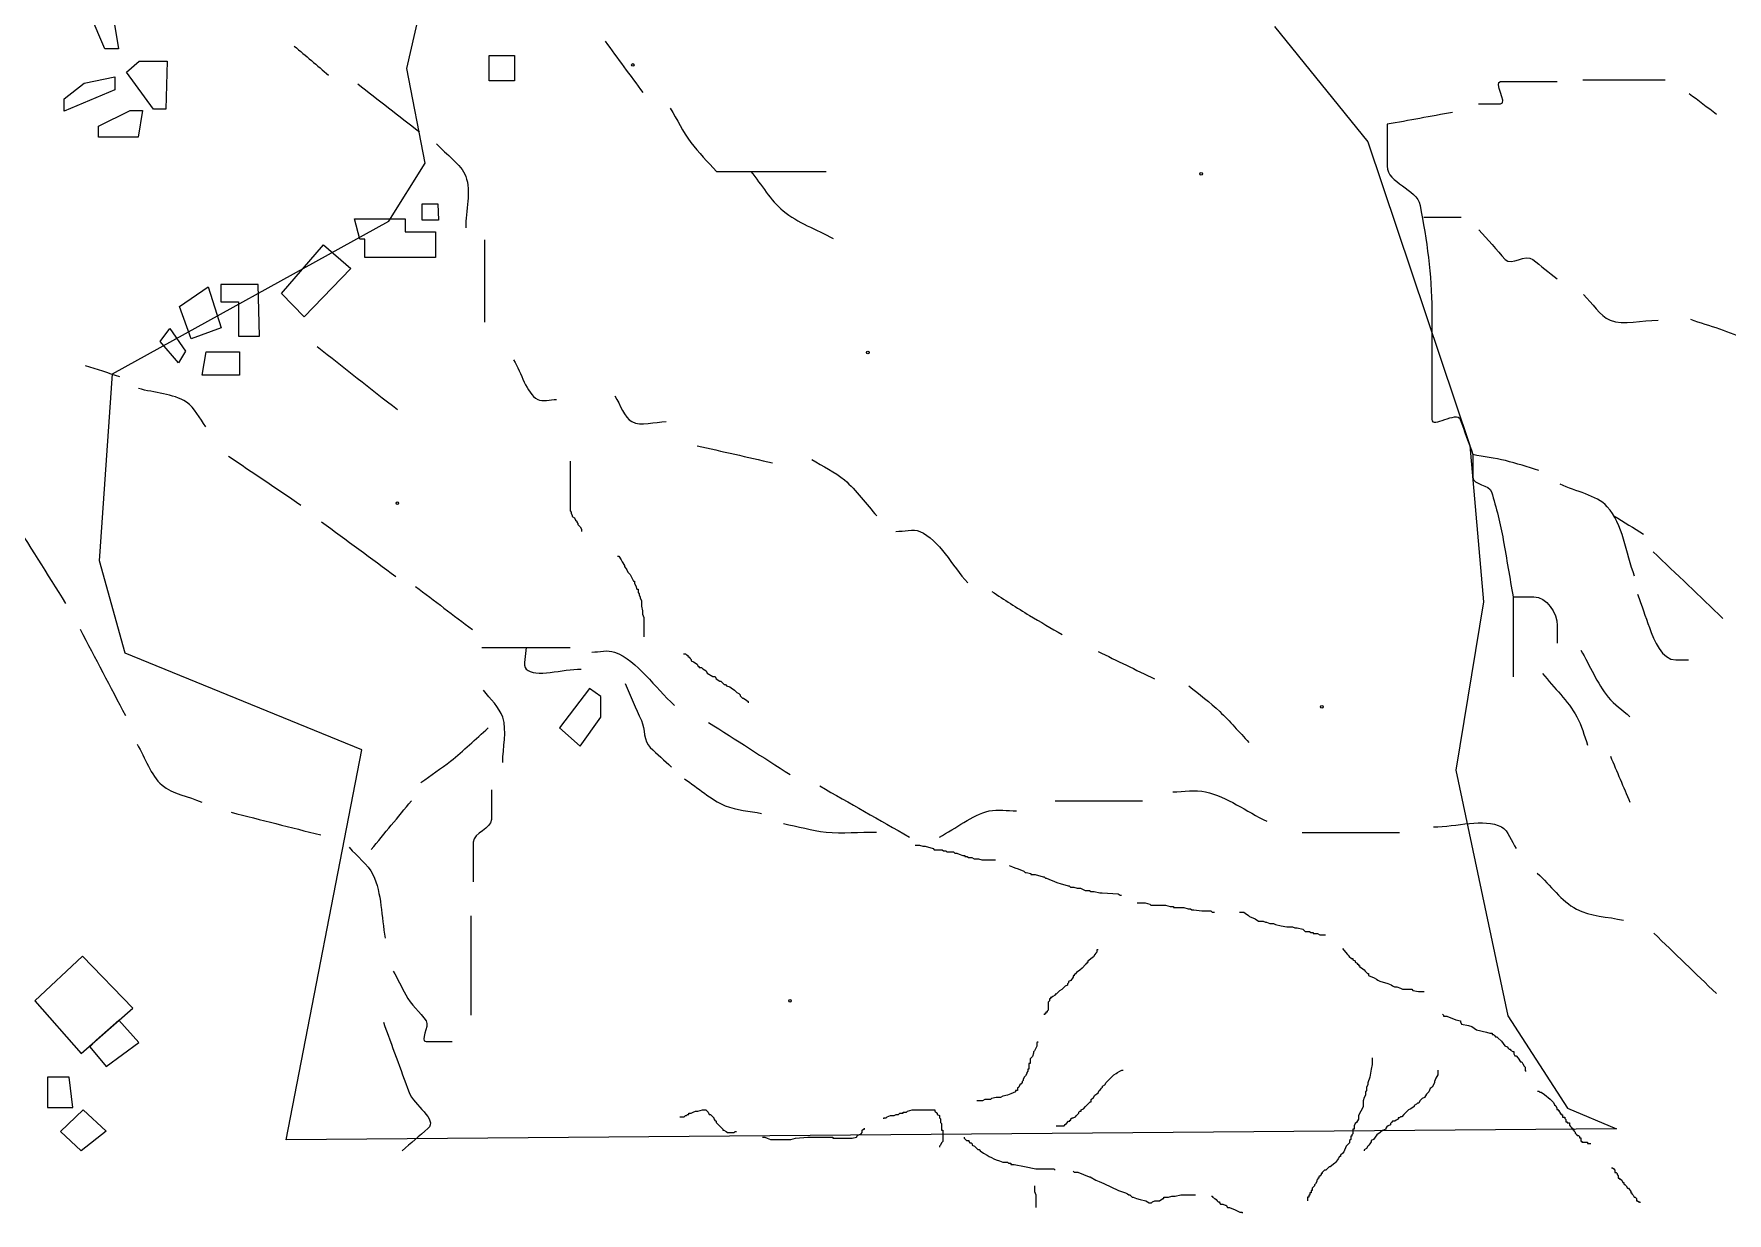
# Model space of a CAD drawing. Header units: metres. Extents: x 645999 to 650010, y 500996 to 503068.
# Drawn here: x 646440 to 647089, y 501005 to 501457 of the extents above; entities that cross this region are included whole.
import ezdxf

# ---------------------------------------------------------------- set-up
doc = ezdxf.new("R2010")
doc.units = ezdxf.units.M
doc.header["$MEASUREMENT"] = 0
for name, color, linetype, lineweight in [('bois', 7, 'Continuous', 0), ('faubourg', 7, 'Continuous', 0), ('olivier', 7, 'Continuous', 0), ('ruisseau temporaire', 7, 'Continuous', 0), ('santier-layon', 7, 'Continuous', 0)]:
    doc.layers.add(name, color=color, linetype=linetype, lineweight=lineweight)

# ---------------------------------------------------------------- blocks, each defined once
blk = doc.blocks.new('SC8430')
at = {"color": 0, "linetype": 'ByBlock', "lineweight": -2}
blk.add_circle((0, 0), 0.5, dxfattribs=at)
blk = doc.blocks.new('OLIVIE')
at = {"layer": 'olivier', "color": 7, "linetype": 'Continuous', "lineweight": 0}
blk.add_blockref('SC8430', (0, -19.44), dxfattribs=at)
blk = doc.blocks.new('SC7275')
at = {"layer": 'ruisseau temporaire', "color": 4, "linetype": 'Continuous', "lineweight": 0}
for points in [[(-46.35, 36.25), (-50.72, 37.63), (-55.1, 39.01), (-59.48, 40.39)], [(-4.69, 5.82), (4.57, -0.44), (13.82, -6.7), (23.08, -12.96)], [(30.96, -19.35), (40.47, -26.36), (49.97, -33.37), (59.48, -40.39)]]:
    blk.add_open_spline(points, degree=3, dxfattribs=at)
blk.add_open_spline([(-13.32, 17.09), (-15.82, 20.22), (-17.65, 24.37), (-20.83, 26.49), (-25.88, 29.85), (-33.09, 29.99), (-39.22, 31.74)], degree=3, knots=[0, 0, 0, 0, 0.385975, 0.385975, 0.385975, 1, 1, 1, 1], dxfattribs=at)
blk = doc.blocks.new('SC7278')
at = {"layer": 'ruisseau temporaire', "color": 4, "linetype": 'Continuous', "lineweight": 0}
for points, knots in [([(-31.19, 24.98), (-28.57, 20.6), (-26.32, 15.94), (-23.31, 11.83), (-20.4, 7.84), (-16.75, 4.38), (-13.46, 0.66)], [0, 0, 0, 0, 0.507136, 0.507136, 0.507136, 1, 1, 1, 1]), ([(-0.33, 0.66), (3.83, -4.38), (7.21, -10.36), (12.15, -14.46), (17.63, -19.01), (24.85, -21.48), (31.19, -24.98)], [0, 0, 0, 0, 0.473981, 0.473981, 0.473981, 1, 1, 1, 1]), ([(-0.33, 0.66), (4.27, 0.66), (8.87, 0.66), (13.46, 0.66), (18.5, 0.66), (23.53, 0.66), (28.57, 0.66)], [0, 0, 0, 0, 0.477273, 0.477273, 0.477273, 1, 1, 1, 1])]:
    blk.add_open_spline(points, degree=3, knots=knots, dxfattribs=at)
blk.add_open_spline([(-13.46, 0.66), (-9.08, 0.66), (-4.71, 0.66), (-0.33, 0.66)], degree=3, dxfattribs=at)
blk = doc.blocks.new('SC7284')
at = {"layer": 'ruisseau temporaire', "color": 4, "linetype": 'Continuous', "lineweight": 0}
for points, knots in [([(-49.03, 129.27), (-46.19, 129.27), (-43.34, 129.27), (-40.49, 129.27), (-37.65, 129.27), (-43.34, 137.81), (-40.49, 137.81), (-33.27, 137.81), (-26.05, 137.81), (-18.82, 137.81)], [0, 0, 0, 0, 0.220287, 0.220287, 0.220287, 0.440809, 0.440809, 0.440809, 1, 1, 1, 1]), ([(-84, 121.39), (-84, 116.04), (-84, 110.7), (-84, 105.35), (-84, 98.81), (-72.6, 96.79), (-71.36, 90.33), (-68.8, 77.01), (-66.86, 63.61), (-66.86, 50.13), (-66.86, 42.49), (-66.86, 34.85), (-66.86, 27.21), (-66.86, 23.21), (-66.86, 19.2), (-66.86, 15.19)], [0, 0, 0, 0, 0.144395, 0.144395, 0.144395, 0.321213, 0.321213, 0.321213, 0.685417, 0.685417, 0.685417, 0.891756, 0.891756, 0.891756, 1, 1, 1, 1]), ([(-48.84, 80.9), (-45.47, 77.14), (-42.09, 73.39), (-38.71, 69.63), (-36.37, 67.02), (-30.94, 71.82), (-28.2, 69.63), (-25.08, 67.12), (-21.95, 64.62), (-18.82, 62.12)], [0, 0, 0, 0, 0.402183, 0.402183, 0.402183, 0.68103, 0.68103, 0.68103, 1, 1, 1, 1]), ([(-8.69, 56.1), (-5.31, 52.85), (-2.59, 47.97), (1.44, 46.34), (6.71, 44.21), (13.7, 46.34), (19.83, 46.34)], [0, 0, 0, 0, 0.433543, 0.433543, 0.433543, 1, 1, 1, 1]), ([(32.22, 46.71), (39.47, 43.96), (47.39, 42.33), (53.98, 38.45), (58.43, 35.83), (61.99, 31.69), (65.99, 28.3)], [0, 0, 0, 0, 0.596957, 0.596957, 0.596957, 1, 1, 1, 1]), ([(-66.86, 15.19), (-66.86, 12.89), (-66.86, 10.59), (-66.86, 8.29), (-66.86, 4.67), (-57.22, 11.7), (-55.99, 8.29), (-54.36, 3.79), (-52.73, -0.72), (-51.11, -5.23)], [0, 0, 0, 0, 0.214559, 0.214559, 0.214559, 0.552746, 0.552746, 0.552746, 1, 1, 1, 1]), ([(-51.11, -5.23), (-51.11, -8.11), (-51.11, -10.99), (-51.11, -13.87), (-51.11, -16.9), (-44.83, -16.6), (-43.98, -19.51), (-42.2, -25.56), (-40.55, -31.69), (-39.47, -37.91), (-38.22, -45.18), (-36.97, -52.44), (-35.72, -59.7)], [0, 0, 0, 0, 0.146974, 0.146974, 0.146974, 0.301562, 0.301562, 0.301562, 0.623914, 0.623914, 0.623914, 1, 1, 1, 1]), ([(-25.91, -11.28), (-30.16, -10.02), (-34.36, -8.55), (-38.67, -7.52), (-42.76, -6.54), (-46.96, -5.99), (-51.11, -5.23)], [0, 0, 0, 0, 0.51251, 0.51251, 0.51251, 1, 1, 1, 1]), ([(10.87, -51.85), (7.37, -42.96), (6.42, -31.69), (0.36, -25.18), (-3.86, -20.64), (-11.65, -19.42), (-17.65, -16.54)], [0, 0, 0, 0, 0.589315, 0.589315, 0.589315, 1, 1, 1, 1]), ([(-35.72, -59.7), (-33.08, -59.7), (-30.43, -59.7), (-27.78, -59.7), (-23.04, -59.7), (-18.78, -65.98), (-18.78, -70.73), (-18.78, -72.98), (-18.78, -75.24), (-18.78, -77.49)], [0, 0, 0, 0, 0.274371, 0.274371, 0.274371, 0.766313, 0.766313, 0.766313, 1, 1, 1, 1]), ([(12, -58.71), (13.5, -62.96), (15, -67.22), (16.5, -71.48), (18.28, -76.51), (21.3, -83.88), (26.63, -83.88), (28.26, -83.88), (29.89, -83.88), (31.51, -83.88)], [0, 0, 0, 0, 0.393327, 0.393327, 0.393327, 0.858318, 0.858318, 0.858318, 1, 1, 1, 1]), ([(-9.77, -80.12), (-6.27, -86.13), (-3.59, -92.8), (0.74, -98.15), (3.05, -101.01), (6.24, -103.16), (8.99, -105.66)], [0, 0, 0, 0, 0.651519, 0.651519, 0.651519, 1, 1, 1, 1]), ([(-24.4, -89.14), (-20.03, -94.64), (-14.71, -99.62), (-11.27, -105.66), (-9.37, -109), (-8.52, -112.93), (-7.14, -116.56)], [0, 0, 0, 0, 0.644405, 0.644405, 0.644405, 1, 1, 1, 1])]:
    blk.add_open_spline(points, degree=3, knots=knots, dxfattribs=at)
for points in [[(-8.97, 138.47), (1.54, 138.47), (12.04, 138.47), (22.55, 138.47)], [(31.75, 133.21), (35.25, 130.58), (38.75, 127.95), (42.25, 125.32)], [(-58.88, 125.98), (-67.26, 124.45), (-75.63, 122.92), (-84, 121.39)], [(-69.86, 85.78), (-65.11, 85.78), (-60.35, 85.78), (-55.6, 85.78)], [(71.24, 24.17), (75.5, 19.04), (79.75, 13.9), (84, 8.77)], [(2.95, -28.7), (6.71, -31.03), (10.48, -33.36), (14.25, -35.7)], [(18, -42.46), (26.88, -50.97), (35.76, -59.49), (44.65, -68)], [(-35.72, -59.7), (-35.72, -69.95), (-35.72, -80.2), (-35.72, -90.45)], [(51.78, -72.14), (60.41, -80.15), (69.04, -88.16), (77.67, -96.18)], [(1.56, -120.82), (4.06, -126.7), (6.56, -132.59), (9.07, -138.47)]]:
    blk.add_open_spline(points, degree=3, dxfattribs=at)

msp = doc.modelspace()

# ---------------------------------------------------------------- linework, layer by layer
at = {"layer": 'bois', "color": 7, "linetype": 'Continuous', "lineweight": 0, "flags": 128}
msp.add_lwpolyline([(646915.1, 501460.3), (646950.83, 501415.97), (646989.85, 501299.67), (646995.13, 501239.77), (646984.58, 501175.2), (647004.53, 501081.01), (647027.36, 501045.6), (647046.14, 501037.73), (646536.35, 501033.43), (646565.25, 501182.97), (646474.59, 501220.05), (646464.83, 501255.43), (646469.81, 501327.05), (646575.64, 501385.65), (646589.53, 501407.82), (646582.59, 501444.14), (646597.31, 501508.87)], dxfattribs=at)
at = {"layer": 'faubourg', "color": 7, "linetype": 'Continuous', "lineweight": 0, "flags": 128}
for points in [[(646470.6, 501440.95), (646470.6, 501435.98), (646451.23, 501427.78), (646451.23, 501432.5), (646458.93, 501438.47), (646470.6, 501440.95)], [(646475.07, 501442.69), (646480.04, 501446.92), (646490.71, 501446.92), (646490.22, 501428.53), (646485.5, 501428.53), (646475.07, 501442.69)], [(646464.39, 501422.06), (646476.56, 501428.03), (646481.28, 501428.03), (646479.54, 501417.84), (646464.39, 501417.84), (646464.39, 501422.06)], [(646562.49, 501386.49), (646581.93, 501386.49), (646581.93, 501381.52), (646593.56, 501381.52), (646593.56, 501371.72), (646566.46, 501371.72), (646566.46, 501378.68), (646564.55, 501378.68), (646562.49, 501386.49)], [(646511.3, 501361.38), (646511.3, 501354.67), (646518.01, 501354.67), (646518.01, 501341.5), (646526.03, 501341.5), (646525.53, 501361.38), (646511.3, 501361.38)], [(646656.9, 501195.47), (646656.9, 501203.4), (646652.49, 501206.45), (646641, 501191.39), (646648.94, 501184.43), (646656.9, 501195.47)], [(646461.12, 501069.19), (646467.37, 501061.66), (646479.85, 501070.75), (646472.19, 501079.41), (646463.53, 501071.75), (646461.12, 501069.19)]]:
    msp.add_lwpolyline(points, close=True, dxfattribs=at)
at = {"layer": 'faubourg', "color": 7, "linetype": 'Continuous', "lineweight": 0}
for points in [[(646461.17, 501464.82), (646469.89, 501464.82), (646472.09, 501451.64), (646466.88, 501451.64)], [(646614.14, 501449.17), (646623.87, 501449.17), (646623.87, 501439.44), (646614.14, 501439.44)], [(646588.46, 501392.31), (646594.41, 501392.31), (646594.7, 501386.06), (646588.46, 501386.06)], [(646534.47, 501357.9), (646550.61, 501376.55), (646561.11, 501367.5), (646543.16, 501348.96)], [(646495.49, 501352.93), (646506.41, 501360.39), (646511.38, 501344.73), (646499.96, 501340.51)], [(646488.04, 501339.51), (646491.76, 501344.48), (646497.72, 501335.78), (646494.99, 501331.31)], [(646505.67, 501335.53), (646518.41, 501335.53), (646518.41, 501326.59), (646504.18, 501326.59)], [(646458.29, 501103.84), (646439.98, 501086.8), (646457.72, 501066.63), (646477.58, 501083.96)], [(646444.88, 501057.57), (646444.88, 501045.92), (646454.53, 501045.92), (646453.11, 501057.57)], [(646449.84, 501036.69), (646458.5, 501044.93), (646467.3, 501036.83), (646457.79, 501029.3)]]:
    msp.add_3dface(points, dxfattribs=at)
at = {"layer": 'ruisseau temporaire', "color": 7, "linetype": 'Continuous', "lineweight": 0, "flags": 128}
for points in [[(646645.08, 501293.69), (646645.08, 501293.25), (646645.08, 501292.82), (646645.08, 501292.38), (646645.08, 501291.95), (646645.08, 501289.78), (646645.08, 501288.47), (646645.08, 501286.73), (646645.08, 501284.99), (646645.08, 501283.69), (646645.08, 501283.25), (646645.08, 501282.38), (646645.08, 501281.95), (646645.08, 501280.64), (646645.08, 501279.77), (646645.08, 501278.9), (646645.08, 501278.47), (646645.08, 501278.03), (646645.08, 501277.6), (646645.08, 501277.16), (646645.08, 501276.29), (646645.08, 501275.42), (646645.08, 501274.99), (646645.08, 501274.55), (646645.51, 501274.12), (646645.51, 501273.68), (646645.95, 501272.81), (646645.95, 501272.38), (646646.82, 501271.94), (646647.25, 501271.07), (646647.69, 501270.64), (646647.69, 501270.2), (646648.12, 501269.77), (646648.12, 501269.33), (646648.56, 501268.9), (646648.99, 501268.46), (646649.43, 501267.59), (646649.43, 501267.16), (646649.43, 501266.72)], [(646663.33, 501257.15), (646663.76, 501257.15), (646664.63, 501255.85), (646665.07, 501254.98), (646665.94, 501253.67), (646665.94, 501253.24), (646666.81, 501251.93), (646667.24, 501251.06), (646668.11, 501250.19), (646668.98, 501248.45), (646669.41, 501247.58), (646669.85, 501247.58), (646669.85, 501246.71), (646670.28, 501245.84), (646670.72, 501244.54), (646671.15, 501244.54), (646671.15, 501243.23), (646671.59, 501242.8), (646671.59, 501242.36), (646672.02, 501241.49), (646672.02, 501241.06), (646672.45, 501240.19), (646672.45, 501239.75), (646672.45, 501238.01), (646672.89, 501236.27), (646672.89, 501234.97), (646673.32, 501233.66), (646673.32, 501232.36), (646673.32, 501231.05), (646673.32, 501230.62), (646673.32, 501229.31), (646673.32, 501228.88), (646673.32, 501228.01), (646673.32, 501227.14), (646673.32, 501226.7), (646673.32, 501226.27)], [(646688.53, 501219.74), (646688.97, 501219.74), (646689.4, 501219.74), (646689.83, 501219.31), (646690.27, 501219.31), (646690.27, 501218.87), (646690.7, 501218.44), (646691.14, 501218), (646691.57, 501217.57), (646691.57, 501217.13), (646692.44, 501216.7), (646693.75, 501215.83), (646694.18, 501214.96), (646694.61, 501214.96), (646694.61, 501214.53), (646695.05, 501214.53), (646695.48, 501214.53), (646695.92, 501214.09), (646697.22, 501213.22), (646697.66, 501212.35), (646699.83, 501211.05), (646700.7, 501211.05), (646701.13, 501210.18), (646702.44, 501209.31), (646702.87, 501209.31), (646703.74, 501208.44), (646704.17, 501208), (646704.61, 501208), (646705.04, 501207.57), (646706.35, 501207.13), (646706.78, 501206.7), (646708.08, 501205.83), (646708.95, 501204.96), (646709.82, 501204.52), (646710.26, 501204.09), (646710.26, 501203.65), (646711.13, 501202.78), (646711.56, 501202.78), (646712.86, 501201.91), (646713.3, 501201.48), (646713.3, 501201.04)], [(646777.31, 501146.45), (646777.74, 501146.45), (646778.18, 501146.45), (646778.61, 501146.45), (646779.05, 501146.45), (646780.35, 501146.01), (646781.22, 501146.01), (646784.26, 501145.14), (646784.69, 501144.71), (646785.13, 501144.71), (646785.56, 501144.71), (646786.43, 501144.71), (646787.3, 501144.71), (646787.74, 501144.71), (646788.17, 501144.27), (646788.61, 501144.27), (646789.04, 501144.27), (646789.47, 501143.84), (646790.34, 501143.84), (646790.78, 501143.84), (646791.65, 501143.84), (646792.08, 501143.84), (646792.52, 501143.4), (646792.95, 501143.4), (646793.38, 501143.4), (646794.25, 501142.97), (646795.56, 501142.53), (646795.99, 501142.53), (646796.43, 501142.53), (646796.43, 501142.1), (646797.3, 501142.1), (646797.73, 501141.66), (646798.16, 501141.66), (646799.03, 501141.66), (646799.9, 501141.23), (646801.21, 501141.23), (646801.64, 501141.23), (646802.94, 501140.79), (646803.38, 501140.79), (646803.81, 501140.79), (646804.68, 501140.79), (646806.42, 501140.79), (646806.85, 501140.79), (646807.29, 501140.79), (646808.16, 501140.79)], [(646813.37, 501138.62), (646814.68, 501138.18), (646815.54, 501137.75), (646816.85, 501137.31), (646819.02, 501136.45), (646819.46, 501136.01), (646819.89, 501136.01), (646821.63, 501135.58), (646821.63, 501135.14), (646822.06, 501135.14), (646822.5, 501135.14), (646823.37, 501135.14), (646826.41, 501134.27), (646826.84, 501134.27), (646827.28, 501133.84), (646827.71, 501133.84), (646828.58, 501133.4), (646830.75, 501132.53), (646831.62, 501132.1), (646833.36, 501131.66), (646834.66, 501131.23), (646835.97, 501130.79), (646836.4, 501130.79), (646836.84, 501130.36), (646837.7, 501130.36), (646838.14, 501130.36), (646839.44, 501129.92), (646840.75, 501129.92), (646842.48, 501129.05), (646842.92, 501129.05), (646843.79, 501129.05), (646844.22, 501129.05), (646844.66, 501128.62), (646845.09, 501128.62), (646845.53, 501128.62), (646845.96, 501128.62), (646848.13, 501128.18), (646849, 501128.18), (646855.09, 501127.75), (646855.95, 501127.31), (646856.39, 501127.31)], [(646862.47, 501124.27), (646862.91, 501124.27), (646863.78, 501124.27), (646864.21, 501124.27), (646864.64, 501124.27), (646865.51, 501124.27), (646867.25, 501123.83), (646867.69, 501123.4), (646868.12, 501123.4), (646869.42, 501123.4), (646869.86, 501123.4), (646870.73, 501123.4), (646873.33, 501123.4), (646875.07, 501122.96), (646875.94, 501122.96), (646876.38, 501122.96), (646876.38, 501122.53), (646876.81, 501122.53), (646878.11, 501122.53), (646879.42, 501122.53), (646879.85, 501122.53), (646880.29, 501122.53), (646882.02, 501122.09), (646882.89, 501122.09), (646883.33, 501121.66), (646883.76, 501121.66), (646884.2, 501121.66), (646887.24, 501121.22), (646887.67, 501121.22), (646888.54, 501121.22), (646890.71, 501121.22), (646891.15, 501120.79), (646892.02, 501120.79)], [(646901.58, 501120.79), (646902.01, 501120.79), (646902.45, 501120.79), (646902.88, 501120.79), (646903.32, 501120.79), (646903.75, 501120.35), (646905.05, 501119.48), (646905.49, 501119.05), (646907.66, 501118.18), (646908.96, 501117.31), (646910.7, 501117.31), (646911.57, 501116.87), (646912.01, 501116.87), (646913.31, 501116.44), (646914.61, 501116.44), (646915.48, 501116), (646917.65, 501115.57), (646919.83, 501115.13), (646920.26, 501115.13), (646920.7, 501115.13), (646921.13, 501115.13), (646922, 501115.13), (646922.87, 501114.7), (646923.3, 501114.7), (646923.74, 501114.7), (646925.91, 501114.26), (646926.78, 501113.39), (646928.08, 501113.39), (646928.52, 501113.39), (646928.95, 501112.96), (646929.39, 501112.96), (646929.82, 501112.96), (646929.82, 501112.52), (646930.69, 501112.52), (646931.56, 501112.52), (646932.43, 501112.09), (646932.86, 501112.09), (646933.3, 501112.09), (646934.17, 501112.09), (646934.6, 501112.09)], [(646847.46, 501106.3), (646847.03, 501106.3), (646847.03, 501105.43), (646846.59, 501105), (646846.16, 501104.56), (646845.72, 501103.69), (646843.55, 501101.95), (646843.55, 501101.52), (646843.12, 501101.52), (646843.12, 501101.08), (646842.68, 501100.65), (646841.38, 501099.34), (646840.51, 501098.47), (646839.21, 501097.6), (646838.77, 501097.17), (646838.34, 501096.73), (646838.34, 501096.3), (646837.9, 501096.3), (646837.9, 501095.86), (646837.03, 501094.56), (646836.16, 501094.12), (646836.16, 501093.69), (646835.73, 501093.25), (646835.73, 501092.82), (646834.86, 501092.38), (646833.56, 501091.08), (646832.69, 501090.64), (646832.25, 501090.21), (646831.38, 501089.34), (646830.95, 501089.34), (646830.95, 501088.9), (646830.08, 501088.47), (646829.65, 501088.03), (646829.21, 501088.03), (646829.21, 501087.6), (646828.78, 501087.6), (646828.78, 501087.16), (646828.78, 501086.73), (646828.34, 501086.29), (646828.34, 501085.86), (646828.34, 501084.99), (646828.34, 501084.55), (646828.34, 501084.12), (646828.34, 501083.68), (646828.34, 501083.25), (646827.91, 501082.81), (646827.91, 501082.38), (646827.47, 501082.38), (646827.47, 501081.94), (646827.04, 501081.94), (646827.04, 501081.51), (646826.6, 501081.51)], [(646941.12, 501106.87), (646942.86, 501104.69), (646943.29, 501104.26), (646943.72, 501103.82), (646944.59, 501102.95), (646945.03, 501102.95), (646945.03, 501102.52), (646945.9, 501102.08), (646945.9, 501101.65), (646946.77, 501101.21), (646946.77, 501100.78), (646947.2, 501100.78), (646947.2, 501100.34), (646947.64, 501100.34), (646947.64, 501099.91), (646948.94, 501099.04), (646949.37, 501098.6), (646949.81, 501098.17), (646950.24, 501097.73), (646950.68, 501097.3), (646951.11, 501097.3), (646951.11, 501096.43), (646953.28, 501095.56), (646954.15, 501095.12), (646954.59, 501094.69), (646955.46, 501094.25), (646958.5, 501093.38), (646959.8, 501092.95), (646960.24, 501092.51), (646961.1, 501092.08), (646961.54, 501092.08), (646961.97, 501092.08), (646963.28, 501091.64), (646964.15, 501091.21), (646964.58, 501091.21), (646965.02, 501091.21), (646966.75, 501091.21), (646967.62, 501091.21), (646968.06, 501090.77), (646970.23, 501090.34), (646971.53, 501090.34), (646972.4, 501090.34)], [(646979.38, 501081.72), (646979.82, 501081.29), (646979.82, 501080.85), (646980.68, 501080.85), (646981.12, 501080.85), (646984.6, 501079.55), (646986.33, 501079.11), (646986.33, 501078.68), (646986.77, 501077.81), (646989.38, 501077.37), (646990.68, 501076.94), (646992.42, 501075.63), (646996.33, 501074.76), (646997.63, 501074.33), (646998.5, 501074.33), (646998.5, 501073.89), (646998.93, 501073.89), (646999.37, 501073.46), (646999.8, 501073.02), (647000.24, 501073.02), (647000.67, 501072.59), (647001.98, 501071.28), (647003.28, 501069.54), (647004.15, 501069.11), (647004.58, 501068.67), (647005.02, 501068.24), (647005.45, 501068.24), (647005.45, 501067.8), (647006.32, 501067.37), (647006.76, 501067.37), (647006.76, 501066.93), (647006.76, 501066.5), (647007.19, 501065.63), (647007.62, 501065.63), (647008.49, 501064.76), (647009.36, 501063.45), (647009.8, 501063.45), (647010.23, 501062.58), (647010.67, 501061.71), (647011.1, 501061.28), (647011.1, 501060.84), (647011.1, 501059.97), (647011.53, 501059.97)], [(646824.43, 501071.07), (646824, 501070.64), (646824, 501070.2), (646824, 501069.33), (646823.13, 501067.59), (646822.69, 501067.16), (646822.69, 501066.72), (646822.26, 501065.42), (646821.82, 501064.98), (646821.39, 501064.55), (646821.39, 501063.68), (646821.39, 501063.24), (646821.39, 501062.81), (646820.96, 501062.81), (646820.96, 501062.37), (646820.96, 501061.94), (646820.96, 501061.5), (646820.96, 501061.07), (646820.96, 501060.63), (646820.52, 501060.63), (646820.52, 501060.2), (646820.52, 501059.76), (646820.09, 501059.33), (646820.09, 501058.89), (646819.65, 501058.02), (646819.22, 501057.59), (646818.78, 501056.72), (646818.78, 501056.28), (646818.35, 501055.85), (646818.35, 501055.41), (646817.91, 501054.98), (646817.48, 501054.54), (646817.05, 501053.67), (646816.61, 501053.24), (646816.61, 501052.37), (646815.74, 501052.37), (646815.74, 501051.93), (646814.87, 501051.5), (646814, 501051.06), (646812.7, 501050.63), (646810.96, 501050.19), (646810.09, 501049.76), (646808.36, 501049.76), (646806.62, 501049.32), (646806.18, 501048.89), (646805.31, 501048.89), (646804.88, 501048.89), (646804.01, 501048.89), (646803.14, 501048.45), (646802.71, 501048.45), (646801.84, 501048.45), (646801.4, 501048.45), (646800.97, 501048.45)], [(646952.5, 501064.95), (646952.5, 501064.52), (646952.5, 501063.21), (646952.5, 501062.78), (646952.5, 501062.34), (646952.07, 501060.6), (646951.63, 501057.56), (646950.77, 501055.38), (646950.77, 501054.51), (646950.33, 501053.64), (646950.33, 501053.21), (646950.33, 501052.34), (646949.9, 501051.9), (646949.9, 501050.6), (646949.46, 501049.73), (646949.03, 501048.42), (646949.03, 501047.99), (646949.03, 501047.12), (646949.03, 501046.25), (646948.59, 501045.38), (646948.16, 501044.51), (646947.29, 501042.77), (646947.29, 501041.47), (646946.42, 501040.16), (646945.99, 501039.73), (646945.55, 501038.86), (646945.55, 501038.42), (646945.55, 501037.99), (646945.55, 501037.55), (646945.12, 501037.55), (646945.12, 501036.68), (646945.12, 501035.81), (646944.68, 501035.38), (646944.68, 501034.94), (646944.25, 501034.94), (646944.25, 501034.51), (646944.25, 501034.07), (646944.25, 501033.64), (646943.81, 501033.2), (646943.81, 501032.33), (646942.94, 501031.46), (646942.51, 501031.03), (646941.64, 501028.85), (646941.21, 501028.42), (646940.34, 501027.55), (646940.34, 501027.11), (646939.9, 501027.11), (646939.47, 501026.24), (646938.6, 501024.94), (646938.16, 501024.5), (646936.43, 501023.2), (646935.99, 501023.2), (646934.69, 501021.89), (646934.25, 501021.89), (646933.38, 501021.02), (646933.38, 501020.59), (646932.95, 501020.59), (646932.95, 501020.15), (646932.52, 501019.72), (646932.08, 501019.28), (646932.08, 501018.85), (646931.65, 501018.85), (646931.65, 501018.41), (646931.21, 501017.98), (646931.21, 501017.54), (646930.78, 501016.67), (646930.34, 501016.24), (646930.34, 501015.8), (646929.91, 501015.37), (646929.47, 501014.93), (646929.47, 501014.5), (646929.47, 501014.06), (646929.04, 501014.06), (646929.04, 501013.63), (646929.04, 501013.19), (646928.61, 501013.19), (646928.61, 501012.76), (646928.61, 501012.32), (646928.17, 501012.32), (646928.17, 501011.89), (646928.17, 501011.45), (646927.74, 501011.45), (646927.74, 501011.02), (646927.74, 501010.58), (646927.74, 501010.15)], [(646831.38, 501038.88), (646831.82, 501038.88), (646833.12, 501038.88), (646833.56, 501038.88), (646833.99, 501038.88), (646834.43, 501038.88), (646834.86, 501039.32), (646835.29, 501039.75), (646836.16, 501040.62), (646836.6, 501040.62), (646836.6, 501041.06), (646837.03, 501041.06), (646837.03, 501041.49), (646837.47, 501041.93), (646837.9, 501041.93), (646838.77, 501042.36), (646839.21, 501042.8), (646840.07, 501043.67), (646840.07, 501044.1), (646840.51, 501044.54), (646840.94, 501044.54), (646840.94, 501044.97), (646841.81, 501045.41), (646842.68, 501046.28), (646843.55, 501047.15), (646844.42, 501048.02), (646844.85, 501048.02), (646844.85, 501048.89), (646845.72, 501049.76), (646846.16, 501050.63), (646847.03, 501051.06), (646847.46, 501051.5), (646847.9, 501052.37), (646848.33, 501052.8), (646848.76, 501053.24), (646849.2, 501053.67), (646849.2, 501054.11), (646850.07, 501054.54), (646850.5, 501055.41), (646852.67, 501057.59), (646853.54, 501058.46), (646854.41, 501058.89), (646854.85, 501059.33), (646855.72, 501059.76), (646856.59, 501060.2), (646857.02, 501060.2)], [(646977.7, 501060.17), (646977.7, 501059.73), (646977.7, 501059.3), (646977.7, 501058.86), (646977.7, 501058.43), (646976.84, 501057.12), (646976.4, 501055.82), (646976.4, 501055.38), (646975.53, 501053.64), (646974.66, 501053.21), (646974.23, 501051.9), (646973.36, 501051.03), (646972.49, 501049.73), (646971.62, 501049.29), (646970.75, 501048.42), (646970.32, 501047.55), (646969.88, 501047.55), (646969.45, 501047.12), (646968.58, 501046.68), (646968.58, 501046.25), (646967.28, 501045.38), (646966.41, 501044.94), (646965.54, 501044.07), (646964.67, 501043.21), (646963.8, 501042.34), (646963.37, 501042.34), (646962.93, 501041.9), (646962.5, 501041.9), (646962.5, 501041.47), (646961.63, 501041.03), (646961.19, 501040.6), (646960.32, 501040.6), (646959.89, 501040.16), (646959.46, 501039.73), (646959.46, 501039.29), (646958.59, 501038.86), (646958.15, 501038.42), (646957.72, 501037.99), (646957.72, 501037.55), (646956.41, 501037.12), (646955.54, 501036.25), (646954.24, 501035.38), (646952.94, 501033.64), (646952.07, 501033.2), (646952.07, 501032.77), (646951.63, 501031.9), (646951.2, 501031.46), (646950.77, 501031.03), (646950.33, 501030.16), (646949.46, 501029.72), (646949.46, 501029.29)], [(647015.88, 501052.14), (647016.31, 501052.14), (647016.75, 501051.71), (647017.18, 501051.71), (647018.49, 501050.84), (647020.66, 501049.1), (647021.09, 501048.66), (647021.53, 501048.23), (647021.96, 501047.79), (647022.4, 501046.92), (647022.83, 501046.49), (647023.27, 501045.62), (647023.27, 501045.18), (647023.7, 501045.18), (647023.7, 501044.75), (647024.14, 501044.75), (647024.14, 501044.31), (647024.57, 501043.88), (647024.57, 501043.44), (647025, 501043.44), (647025, 501043.01), (647025.44, 501043.01), (647025.44, 501042.57), (647025.44, 501042.14), (647025.87, 501042.14), (647026.31, 501042.14), (647026.31, 501041.7), (647026.74, 501041.27), (647026.74, 501040.4), (647027.18, 501040.4), (647027.18, 501039.96), (647028.05, 501039.96), (647028.05, 501039.09), (647028.48, 501038.66), (647028.92, 501038.22), (647029.35, 501037.79), (647029.35, 501037.35), (647029.78, 501037.35), (647029.78, 501036.92), (647030.22, 501036.48), (647030.22, 501036.05), (647030.65, 501035.61), (647031.09, 501035.18), (647031.52, 501035.18), (647031.96, 501034.74), (647031.96, 501034.31), (647032.39, 501034.31), (647032.39, 501033.87), (647032.39, 501033.44), (647032.39, 501033), (647032.83, 501033), (647032.83, 501032.57), (647033.26, 501032.57), (647033.69, 501032.57), (647034.13, 501032.57), (647034.56, 501032.57), (647035, 501032.57), (647035, 501032.13), (647035.43, 501032.13), (647035.87, 501032.13), (647036.3, 501032.13)], [(646687.13, 501042.36), (646687.56, 501042.36), (646688, 501042.36), (646688.43, 501042.36), (646688.87, 501042.36), (646689.3, 501042.8), (646689.73, 501042.8), (646690.17, 501043.23), (646690.6, 501043.23), (646690.6, 501043.67), (646691.47, 501043.67), (646692.34, 501044.1), (646693.21, 501044.54), (646693.65, 501044.54), (646694.08, 501044.54), (646695.82, 501044.97), (646696.69, 501044.97), (646697.12, 501044.97), (646697.99, 501044.1), (646698.42, 501043.23), (646698.86, 501043.23), (646699.29, 501042.8), (646700.16, 501041.93), (646700.16, 501041.49), (646700.6, 501041.06), (646701.03, 501040.62), (646701.03, 501040.19), (646701.47, 501039.75), (646702.34, 501038.88), (646702.77, 501038.45), (646703.2, 501038.01), (646703.64, 501037.58), (646703.64, 501037.14), (646704.07, 501037.14), (646704.94, 501036.71), (646705.38, 501036.27), (646705.81, 501036.27), (646706.25, 501036.27), (646706.68, 501036.27), (646707.11, 501036.27), (646707.55, 501036.27), (646707.98, 501036.27), (646708.42, 501036.71), (646708.85, 501036.71)], [(646765.34, 501041.49), (646765.34, 501041.93), (646765.77, 501041.93), (646766.21, 501041.93), (646766.64, 501042.36), (646767.95, 501042.8), (646768.38, 501042.8), (646768.81, 501042.8), (646769.25, 501042.8), (646770.12, 501043.23), (646770.55, 501043.23), (646770.99, 501043.23), (646771.42, 501043.67), (646772.73, 501043.67), (646772.73, 501044.1), (646773.59, 501044.1), (646774.03, 501044.1), (646774.46, 501044.54), (646776.2, 501044.97), (646776.64, 501044.97), (646777.51, 501044.97), (646779.24, 501044.97), (646779.68, 501044.97), (646780.11, 501044.97), (646780.55, 501044.97), (646781.42, 501044.97), (646783.59, 501044.97), (646784.46, 501044.97), (646784.89, 501044.97), (646784.89, 501044.54), (646785.76, 501043.67), (646785.76, 501043.23), (646786.63, 501042.8), (646786.63, 501042.36), (646786.63, 501041.93), (646787.06, 501041.49), (646787.06, 501041.06), (646787.06, 501040.62), (646787.06, 501040.19), (646787.5, 501039.75), (646787.5, 501039.32), (646787.5, 501038.88), (646787.5, 501038.45), (646787.5, 501038.01), (646787.5, 501037.58), (646787.5, 501037.14), (646787.93, 501037.14), (646787.93, 501036.71), (646787.93, 501036.27), (646787.93, 501035.84), (646787.93, 501035.4), (646787.93, 501034.97), (646787.93, 501034.53), (646787.93, 501034.1), (646787.93, 501033.66), (646787.93, 501033.23), (646787.93, 501032.79), (646787.5, 501032.36), (646787.06, 501031.49), (646786.63, 501031.05), (646786.63, 501030.62)], [(646718.85, 501034.53), (646719.72, 501034.53), (646720.58, 501034.1), (646721.89, 501033.66), (646722.76, 501033.66), (646723.63, 501033.66), (646724.06, 501033.66), (646724.93, 501033.66), (646725.8, 501033.66), (646728.41, 501033.66), (646729.71, 501033.66), (646731.45, 501034.1), (646736.23, 501034.53), (646736.66, 501034.53), (646737.1, 501034.53), (646737.53, 501034.53), (646738.83, 501034.53), (646739.7, 501034.53), (646743.61, 501034.53), (646744.05, 501034.53), (646744.92, 501034.53), (646745.79, 501034.53), (646745.79, 501034.1), (646746.22, 501034.1), (646746.66, 501034.1), (646747.09, 501034.1), (646747.96, 501034.1), (646749.7, 501034.1), (646750.13, 501034.1), (646752.3, 501034.1), (646752.74, 501034.1), (646753.17, 501034.1), (646754.91, 501034.53), (646755.35, 501035.4), (646755.78, 501035.4), (646756.65, 501035.84), (646757.08, 501036.27), (646757.08, 501036.71), (646757.08, 501037.14), (646757.52, 501037.58), (646757.95, 501037.58), (646757.95, 501038.01)], [(646796.19, 501034.53), (646796.19, 501034.1), (646797.06, 501033.23), (646797.93, 501033.23), (646797.93, 501032.79), (646798.36, 501032.36), (646798.8, 501032.36), (646799.23, 501031.92), (646799.23, 501031.49), (646800.1, 501031.05), (646800.53, 501030.62), (646801.4, 501029.75), (646801.84, 501029.75), (646802.27, 501029.31), (646803.58, 501028.44), (646804.88, 501027.57), (646805.75, 501027.14), (646806.62, 501026.7), (646807.49, 501026.27), (646808.36, 501025.83), (646809.66, 501025.4), (646810.96, 501024.96), (646812.7, 501024.96), (646813.13, 501024.53), (646813.57, 501024.53), (646814, 501024.53), (646814, 501024.09), (646815.31, 501024.09), (646819.22, 501023.22), (646823.56, 501022.35), (646825.3, 501022.35), (646826.17, 501022.35), (646826.6, 501022.35), (646827.47, 501022.35), (646828.34, 501022.35), (646829.21, 501022.35), (646830.51, 501022.35), (646830.95, 501021.92)], [(646837.9, 501021.48), (646838.34, 501021.05), (646838.77, 501021.05), (646839.21, 501021.05), (646839.64, 501021.05), (646841.81, 501020.18), (646843.98, 501019.31), (646844.42, 501019.31), (646846.59, 501018), (646847.9, 501017.57), (646849.63, 501016.7), (646855.28, 501014.09), (646857.89, 501013.22), (646858.76, 501012.78), (646859.19, 501012.35), (646859.63, 501012.35), (646860.5, 501011.48), (646860.93, 501011.48), (646862.23, 501011.04), (646863.54, 501010.61), (646865.71, 501010.17), (646867.01, 501009.3), (646867.88, 501009.3), (646868.32, 501009.74), (646869.19, 501010.17), (646869.62, 501010.17), (646870.06, 501010.17), (646870.92, 501010.17), (646872.23, 501011.04), (646872.66, 501011.04), (646872.66, 501011.48), (646873.1, 501011.48), (646873.53, 501011.48), (646873.97, 501011.48), (646874.4, 501011.48), (646875.7, 501011.91), (646877.01, 501011.91), (646879.18, 501012.35), (646879.61, 501012.35), (646880.05, 501012.35), (646881.35, 501012.35), (646881.79, 501012.35), (646882.66, 501012.35), (646883.96, 501012.35), (646884.39, 501012.35), (646884.83, 501012.35)], [(647044.18, 501022.76), (647044.62, 501022.76), (647045.05, 501022.33), (647045.49, 501021.89), (647045.49, 501021.46), (647045.49, 501021.02), (647045.92, 501021.02), (647046.36, 501020.59), (647046.36, 501020.15), (647046.79, 501019.72), (647046.79, 501018.85), (647047.23, 501018.85), (647047.23, 501018.41), (647047.66, 501018.41), (647048.09, 501017.98), (647048.53, 501017.11), (647048.96, 501017.11), (647048.96, 501016.67), (647049.4, 501016.24), (647049.83, 501015.8), (647050.27, 501014.93), (647050.7, 501014.93), (647051.57, 501013.63), (647051.57, 501013.19), (647052.01, 501013.19), (647052.01, 501012.76), (647052.44, 501012.32), (647052.87, 501011.45), (647053.31, 501011.45), (647053.74, 501011.02), (647053.74, 501010.58), (647053.74, 501010.15), (647054.18, 501010.15), (647054.61, 501009.71), (647055.05, 501009.71), (647055.05, 501009.28)], [(646823.13, 501015.83), (646823.13, 501014.96), (646823.13, 501014.09), (646823.13, 501013.65), (646823.56, 501012.35), (646823.56, 501011.48), (646823.56, 501009.3), (646823.56, 501008.87), (646823.56, 501008), (646823.56, 501007.56)], [(646890.91, 501011.91), (646891.35, 501011.91), (646891.35, 501011.48), (646892.22, 501011.04), (646892.65, 501010.61), (646893.08, 501010.17), (646893.52, 501009.74), (646893.95, 501009.74), (646893.95, 501009.3), (646894.39, 501008.87), (646894.82, 501008.87), (646895.26, 501008.87), (646896.13, 501008.43), (646896.56, 501008.43), (646896.99, 501007.56), (646897.43, 501007.56), (646897.86, 501007.56), (646900.04, 501006.69), (646901.77, 501005.82), (646902.64, 501005.82), (646902.64, 501005.39)]]:
    msp.add_lwpolyline(points, dxfattribs=at)
at = {"layer": 'ruisseau temporaire', "color": 7, "linetype": 'Continuous', "lineweight": 0}
for points in [[(646658.52, 501454.62), (646663.34, 501448.05), (646668.16, 501441.48), (646672.97, 501434.9)], [(646539.43, 501452.74), (646543.81, 501449.02), (646548.19, 501445.29), (646552.57, 501441.57)], [(646563.73, 501438.28), (646571.61, 501432.14), (646579.49, 501426.01), (646587.37, 501419.87)], [(646548.19, 501337.6), (646558.43, 501329.54), (646568.68, 501321.47), (646578.92, 501313.4)], [(646693.76, 501299.56), (646703.4, 501297.37), (646713.03, 501295.18), (646722.66, 501292.99)], [(646585.89, 501245.6), (646593.15, 501240.09), (646600.41, 501234.58), (646607.66, 501229.07)], [(646847.44, 501220.67), (646854.66, 501217.16), (646861.89, 501213.66), (646869.11, 501210.15)], [(646568.88, 501144.76), (646574.03, 501150.99), (646579.17, 501157.21), (646584.32, 501163.44)]]:
    msp.add_open_spline(points, degree=3, dxfattribs=at)
for points, knots in [([(646593.94, 501415.27), (646597.66, 501411.11), (646603.24, 501407.65), (646605.11, 501402.78), (646607.3, 501397.04), (646605.11, 501389.63), (646605.11, 501383.06)], [0, 0, 0, 0, 0.459294, 0.459294, 0.459294, 1, 1, 1, 1]), ([(646612.33, 501378.45), (646612.33, 501375.17), (646612.33, 501371.88), (646612.33, 501368.59), (646612.33, 501361.36), (646612.33, 501354.13), (646612.33, 501346.9)], [0, 0, 0, 0, 0.3125, 0.3125, 0.3125, 1, 1, 1, 1]), ([(646623.49, 501332.43), (646626.56, 501327.39), (646628.21, 501319.83), (646632.69, 501317.31), (646634.52, 501316.28), (646637.5, 501317.31), (646639.91, 501317.31)], [0, 0, 0, 0, 0.71012, 0.71012, 0.71012, 1, 1, 1, 1]), ([(646662.24, 501318.63), (646664.43, 501315.34), (646665.74, 501310.41), (646668.81, 501308.77), (646672.21, 501306.94), (646677.57, 501308.77), (646681.94, 501308.77)], [0, 0, 0, 0, 0.474252, 0.474252, 0.474252, 1, 1, 1, 1]), ([(646737.77, 501294.3), (646741.93, 501291.67), (646746.51, 501289.55), (646750.24, 501286.41), (646754.94, 501282.45), (646758.56, 501277.21), (646762.72, 501272.61)], [0, 0, 0, 0, 0.442368, 0.442368, 0.442368, 1, 1, 1, 1]), ([(646769.95, 501266.69), (646773.01, 501266.69), (646776.56, 501267.81), (646779.14, 501266.69), (646786.7, 501263.4), (646791.4, 501253.54), (646797.53, 501246.97)], [0, 0, 0, 0, 0.254268, 0.254268, 0.254268, 1, 1, 1, 1]), ([(646806.72, 501243.68), (646811.54, 501240.61), (646816.29, 501237.44), (646821.17, 501234.48), (646825.28, 501231.98), (646829.49, 501229.65), (646833.65, 501227.24)], [0, 0, 0, 0, 0.542923, 0.542923, 0.542923, 1, 1, 1, 1]), ([(646628.25, 501222.19), (646628.25, 501219.45), (646626.88, 501215.33), (646628.25, 501213.95), (646631.77, 501210.44), (646642.31, 501213.95), (646649.34, 501213.95)], [0, 0, 0, 0, 0.280969, 0.280969, 0.280969, 1, 1, 1, 1]), ([(646666.2, 501208.37), (646668.27, 501203.65), (646670.35, 501198.93), (646672.42, 501194.2), (646673.87, 501190.89), (646673.19, 501186.35), (646675.85, 501183.9), (646678.57, 501181.39), (646681.28, 501178.89), (646684, 501176.39)], [0, 0, 0, 0, 0.413524, 0.413524, 0.413524, 0.703774, 0.703774, 0.703774, 1, 1, 1, 1]), ([(646882.25, 501207.52), (646886.19, 501204.23), (646890.34, 501201.17), (646894.07, 501197.66), (646898.01, 501193.95), (646901.51, 501189.77), (646905.23, 501185.83)], [0, 0, 0, 0, 0.486189, 0.486189, 0.486189, 1, 1, 1, 1]), ([(646587.97, 501170.52), (646591.75, 501173.24), (646595.69, 501175.78), (646599.33, 501178.68), (646604.32, 501182.65), (646608.91, 501187.12), (646613.7, 501191.35)], [0, 0, 0, 0, 0.422106, 0.422106, 0.422106, 1, 1, 1, 1]), ([(646688.93, 501171.88), (646694.15, 501168.44), (646698.92, 501163.95), (646704.59, 501161.57), (646708.89, 501159.77), (646713.88, 501159.57), (646718.52, 501158.57)], [0, 0, 0, 0, 0.567911, 0.567911, 0.567911, 1, 1, 1, 1]), ([(646726.89, 501154.7), (646732.32, 501153.63), (646737.7, 501152.02), (646743.19, 501151.48), (646749.56, 501150.86), (646756.05, 501151.48), (646762.49, 501151.48)], [0, 0, 0, 0, 0.462588, 0.462588, 0.462588, 1, 1, 1, 1]), ([(646573.55, 501078.62), (646576.84, 501069.64), (646580.12, 501060.65), (646583.4, 501051.67), (646585.19, 501046.79), (646594.55, 501041.27), (646590.63, 501037.86), (646587.34, 501035.01), (646584.06, 501032.17), (646580.78, 501029.32)], [0, 0, 0, 0, 0.500653, 0.500653, 0.500653, 0.772483, 0.772483, 0.772483, 1, 1, 1, 1])]:
    msp.add_open_spline(points, degree=3, knots=knots, dxfattribs=at)
at = {"layer": 'santier-layon', "color": 7, "linetype": 'Continuous', "lineweight": 0}
for points in [[(646430.51, 501273), (646437.61, 501261.69), (646444.71, 501250.38), (646451.8, 501239.07)], [(646474.83, 501196.01), (646469.04, 501207.03), (646463.24, 501218.05), (646457.45, 501229.07)], [(646611.31, 501222.19), (646622.6, 501222.19), (646633.9, 501222.19), (646645.2, 501222.19)], [(646698.21, 501193.49), (646708.64, 501186.82), (646719.06, 501180.15), (646729.49, 501173.48)], [(646740.79, 501169.13), (646752.23, 501162.6), (646763.67, 501156.08), (646775.12, 501149.55)], [(646830.95, 501163.47), (646842.1, 501163.47), (646853.25, 501163.47), (646864.41, 501163.47)], [(646515.24, 501159.04), (646526.68, 501156.14), (646538.12, 501153.24), (646549.57, 501150.34)], [(646925.59, 501151.24), (646938.05, 501151.24), (646950.5, 501151.24), (646962.96, 501151.24)], [(646607.04, 501119.35), (646607.04, 501106.66), (646607.04, 501093.98), (646607.04, 501081.29)], [(647060.42, 501112.72), (647068.41, 501104.99), (647076.41, 501097.27), (647084.41, 501089.55)]]:
    msp.add_open_spline(points, degree=3, dxfattribs=at)
for points, knots in [([(646653.45, 501220.45), (646656.35, 501220.45), (646659.61, 501221.41), (646662.14, 501220.45), (646671.11, 501217.05), (646677.5, 501206.82), (646685.17, 501200.01)], [0, 0, 0, 0, 0.220092, 0.220092, 0.220092, 1, 1, 1, 1]), ([(646619.32, 501178.07), (646619.32, 501183.87), (646620.99, 501190.2), (646619.32, 501195.47), (646618.09, 501199.34), (646614.39, 501202.43), (646611.93, 501205.91)], [0, 0, 0, 0, 0.576365, 0.576365, 0.576365, 1, 1, 1, 1]), ([(646479.18, 501185.14), (646482.36, 501179.92), (646484.33, 501173.29), (646488.74, 501169.48), (646492.71, 501166.04), (646498.87, 501165.13), (646503.94, 501162.95)], [0, 0, 0, 0, 0.525761, 0.525761, 0.525761, 1, 1, 1, 1]), ([(646614.97, 501167.63), (646614.97, 501163.86), (646614.97, 501160.09), (646614.97, 501156.32), (646614.97, 501152.61), (646608.02, 501151.33), (646608.02, 501147.62), (646608.02, 501142.55), (646608.02, 501137.47), (646608.02, 501132.4)], [0, 0, 0, 0, 0.300224, 0.300224, 0.300224, 0.595852, 0.595852, 0.595852, 1, 1, 1, 1]), ([(646876.06, 501166.9), (646880.26, 501166.9), (646884.67, 501167.81), (646888.66, 501166.9), (646896.91, 501165.01), (646904.3, 501159.36), (646912.12, 501155.59)], [0, 0, 0, 0, 0.326043, 0.326043, 0.326043, 1, 1, 1, 1]), ([(646786.63, 501149.55), (646793, 501152.89), (646798.97, 501157.89), (646805.75, 501159.56), (646809.03, 501160.36), (646812.7, 501159.56), (646816.18, 501159.56)], [0, 0, 0, 0, 0.674179, 0.674179, 0.674179, 1, 1, 1, 1]), ([(646975.99, 501153.41), (646984.68, 501153.41), (646995.27, 501157), (647002.06, 501153.41), (647004.67, 501152.04), (647005.83, 501147.9), (647007.71, 501145.15)], [0, 0, 0, 0, 0.722557, 0.722557, 0.722557, 1, 1, 1, 1]), ([(646560.4, 501145.61), (646563.44, 501142.13), (646567.56, 501139.18), (646569.53, 501135.17), (646573.05, 501127.99), (646572.71, 501118.93), (646574.31, 501110.81)], [0, 0, 0, 0, 0.358381, 0.358381, 0.358381, 1, 1, 1, 1]), ([(647015.77, 501135.66), (647020.77, 501131.09), (647024.97, 501125.01), (647030.77, 501121.94), (647036.04, 501119.14), (647042.77, 501119.08), (647048.77, 501117.65)], [0, 0, 0, 0, 0.52356, 0.52356, 0.52356, 1, 1, 1, 1]), ([(646577.35, 501098.2), (646578.94, 501095.15), (646580.53, 501092.11), (646582.13, 501089.06), (646584.09, 501085.31), (646587.69, 501082.47), (646589.95, 501079.06), (646591.34, 501076.95), (646587.34, 501071.23), (646589.95, 501071.23), (646593.28, 501071.23), (646596.61, 501071.23), (646599.94, 501071.23)], [0, 0, 0, 0, 0.252486, 0.252486, 0.252486, 0.563491, 0.563491, 0.563491, 0.755244, 0.755244, 0.755244, 1, 1, 1, 1])]:
    msp.add_open_spline(points, degree=3, knots=knots, dxfattribs=at)

# ---------------------------------------------------------------- block references
at = {"layer": 'olivier', "color": 7, "linetype": 'Continuous', "lineweight": 0}
for p in [(646669.16, 501464.95), (646886.92, 501423.22), (646759.18, 501354.71), (646578.92, 501297), (646933.16, 501218.89), (646729.38, 501106.23)]:
    msp.add_blockref('OLIVIE', p, dxfattribs=at)
at = {"layer": 'ruisseau temporaire', "color": 7, "linetype": 'Continuous', "lineweight": 0}
for name, p in [('SC7284', (647042.2, 501301.35)), ('SC7278', (646714.68, 501404)), ('SC7275', (646518.91, 501289.75))]:
    msp.add_blockref(name, p, dxfattribs=at)

doc.saveas('drawing.dxf')
